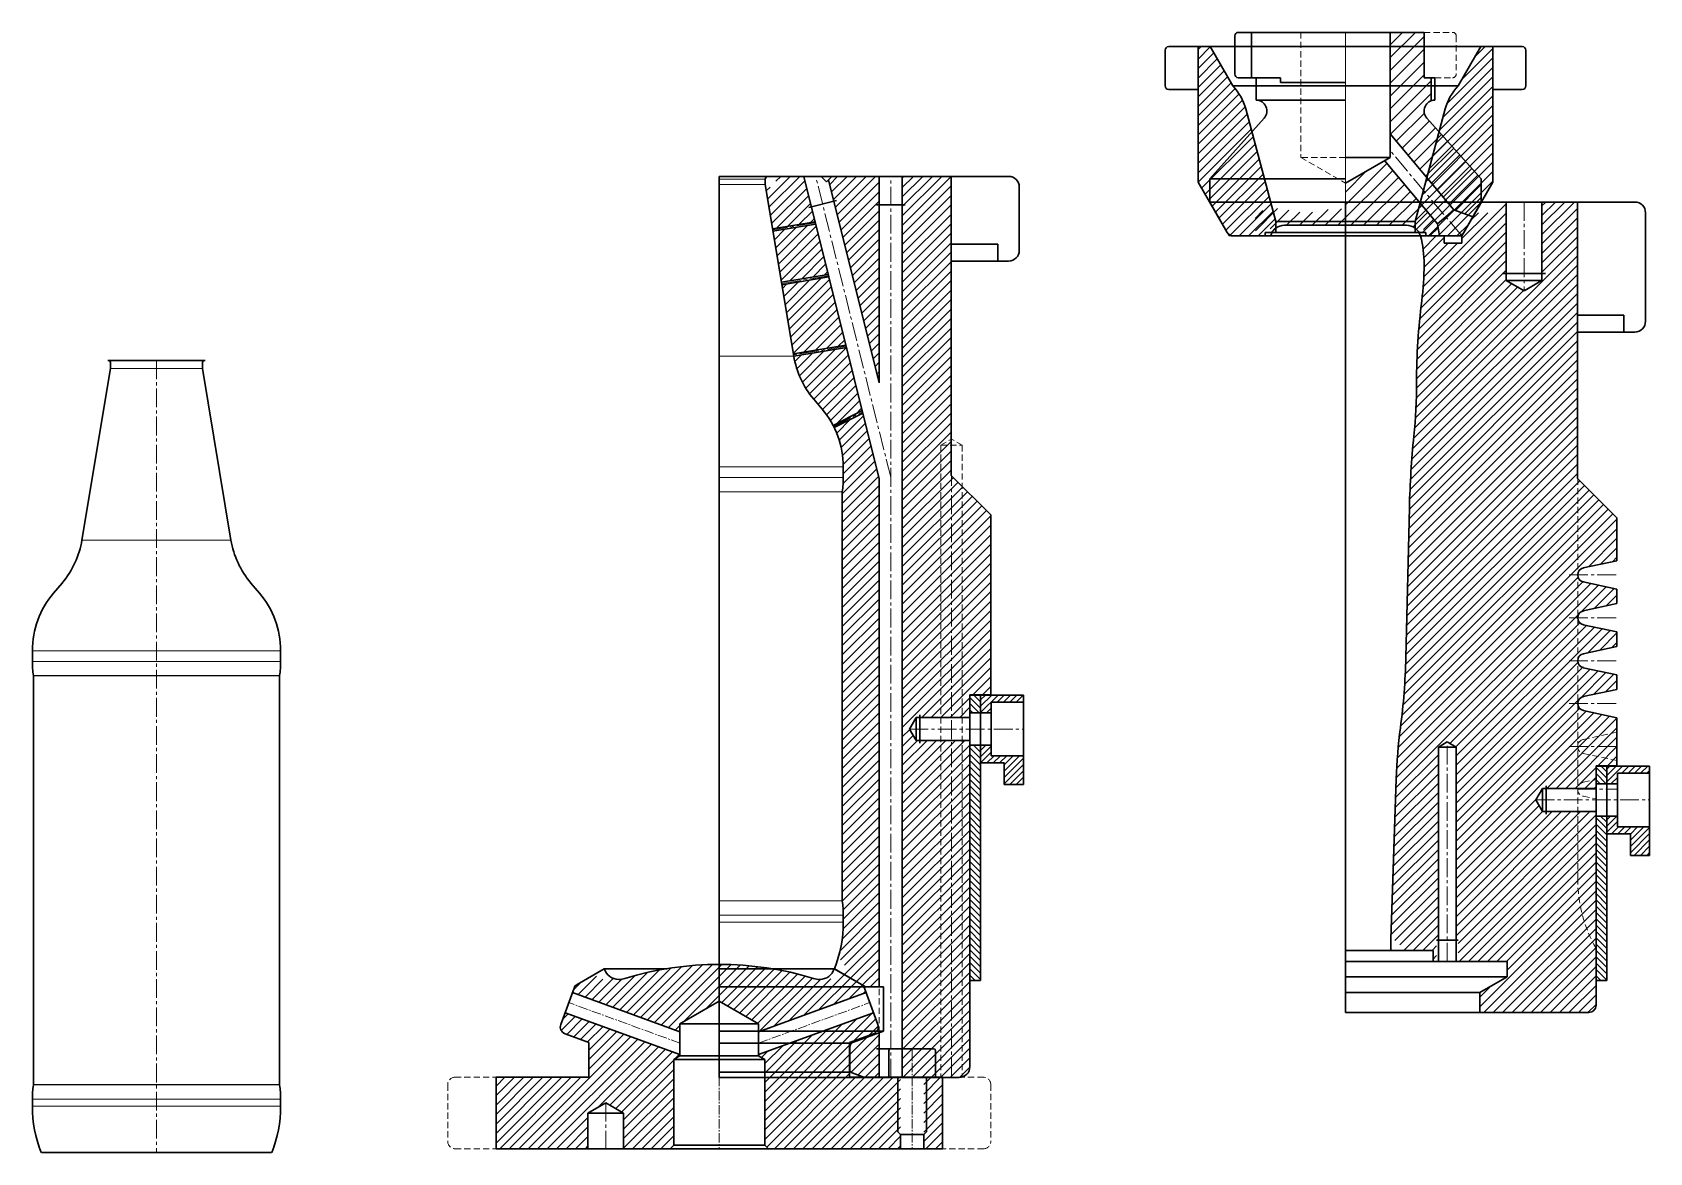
# Model space of a CAD drawing. Extents: x -180 to 1007, y -94 to 522.
# Drawn here: x 554.3 to 1007.1, y 6.2 to 319.8 of the extents above; entities that cross this region are included whole.
import ezdxf

# ---------------------------------------------------------------- set-up
doc = ezdxf.new("R2010")
doc.units = 0
doc.header["$LTSCALE"] = 7
doc.header["$MEASUREMENT"] = 0
doc.linetypes.add('CENTER2', pattern=[1.125, 0.75, -0.125, 0.125, -0.125])
doc.linetypes.add('HIDDEN', pattern=[0.375, 0.25, -0.125])
for name, color, linetype, lineweight in [('1', 1, 'CENTER2', 15), ('2', 2, 'HIDDEN', 15), ('3', 3, 'CONTINUOUS', 30), ('8', 252, 'CONTINUOUS', 15)]:
    doc.layers.add(name, color=color, linetype=linetype, lineweight=lineweight)
pattern_1 = [(45, (-233.8075, -378.7503), (-1.325825, 1.325825), [])]

# ---------------------------------------------------------------- blocks, each defined once
blk = doc.blocks.new('A$C57AB6D32')
at = {"layer": '8'}
h = blk.add_hatch(dxfattribs=at)
h.set_pattern_fill('ANSI31', color=1, scale=15)
h.set_pattern_definition(pattern_1)
h.paths.add_polyline_path([(0, 0, 0.07419), (-26.4, -3.94, -0.07419), (-28.15, -4.2, -0.138534), (-30.35, -3.58, -0.453233), (-34.77, -2.7), (-39.78, -5.59, 0.176327), (-40.66, -6.64), (-41.11, -7.88), (-11, -18.84), (-11, -16.6), (0, -10.25)])
h.paths.add_polyline_path([(41.11, -7.88), (40.66, -6.64, 0.176327), (39.78, -5.59), (34.77, -2.7, -0.453233), (30.35, -3.58, -0.138534), (28.15, -4.2, -0.07419), (26.4, -3.94, 0.07419), (0, 0), (0, -10.25), (11, -16.6), (11, -18.84)])
h = blk.add_hatch(dxfattribs=at)
h.set_pattern_fill('ANSI31', color=1, scale=15)
h.set_pattern_definition(pattern_1)
h.paths.add_polyline_path([(-12.75, -26.6), (-11, -25.59), (-11, -25.23), (-43.17, -13.52), (-44.38, -16.85, 0.414214), (-43.18, -19.42), (-36.5, -21.85), (-36.5, -31.6), (-62.5, -31.6), (-62.5, -51.6), (-36.8, -51.6), (-36.8, -41.6), (-31.8, -38.71), (-26.8, -41.6), (-26.8, -51.6), (-13.75, -51.6), (-12.75, -50.6)])
h.paths.add_polyline_path([(50, -31.6), (36.5, -31.6), (36.5, -21.85), (43.18, -19.42, 0.414214), (44.38, -16.85), (43.17, -13.52), (11, -25.23), (11, -25.59), (12.75, -26.6), (12.75, -50.6), (13.75, -51.6), (50, -51.6), (50, -46.85)])
h.paths.add_polyline_path([(62.5, -31.6), (58, -31.6), (58, -46.85), (58, -51.6), (62.5, -51.6)])
h.paths.add_polyline_path([(58, -46.85), (57.25, -47.6), (57.25, -51.6), (58, -51.6)])
h.paths.add_polyline_path([(58, -31.6), (57.25, -31.6), (57.25, -46.85), (58, -46.85)])
h.paths.add_polyline_path([(58, -46.85), (57.25, -46.85), (57.25, -47.6)])
h.paths.add_polyline_path([(50.75, -31.6), (50, -31.6), (50, -46.85), (50.75, -46.85)])
h.paths.add_polyline_path([(50.75, -46.85), (50, -46.85), (50.75, -47.6)], flags=17)
h.paths.add_polyline_path([(50.75, -47.6), (50, -46.85), (50, -51.6), (50.75, -51.6)])
h.paths.add_polyline_path([(-36.68, -35.22), (-28.67, -35.22), (-28.67, -30.72), (-36.68, -30.72)], flags=24)
h.paths.add_polyline_path([(-19.01, -49.18), (-19.01, -44.02), (-23.51, -44.02), (-23.51, -49.18)], flags=24)
h.paths.add_polyline_path([(21.9, -42.08), (21.9, -36.12), (17.4, -36.12), (17.4, -42.08)], flags=24)
h.paths.add_polyline_path([(29.33, -37.02), (29.33, -31.18), (24.83, -31.18), (24.83, -37.02)], flags=24)
at = {"layer": '1', "color": 1, "ltscale": 0.5}
for p, q in [((0, 0), (0, -51.6)), ((-11, -22.03), (-42.14, -10.7)), ((11, -22.03), (42.14, -10.7)), ((54, -23.6), (54, -51.6))]:
    blk.add_line(p, q, dxfattribs=at)
at = {"layer": '1', "color": 1}
blk.add_line((-31.8, -38.71), (-31.8, -51.6), dxfattribs=at)
at = {"layer": '2', "color": 1}
for p, q in [((-40.66, -6.64), (-40.41, -5.96)), ((-39.78, -5.59), (-40.41, -5.96)), ((39.78, -5.59), (40.41, -5.96)), ((40.66, -6.64), (40.41, -5.96)), ((-74, -31.6), (-62.5, -31.6)), ((74, -31.6), (62.5, -31.6)), ((-76, -33.6), (-76, -49.6)), ((76, -33.6), (76, -49.6)), ((-74, -51.6), (-62.5, -51.6)), ((74, -51.6), (62.5, -51.6))]:
    blk.add_line(p, q, dxfattribs=at)
for centre, start, end in [((-74, -33.6), 90, 180), ((74, -33.6), 0, 90), ((-74, -49.6), 180, 270), ((74, -49.6), 270, 0)]:
    blk.add_arc(centre, 2, start, end, dxfattribs=at)
at = {"layer": '3', "color": 1}
for p, q in [((-32.18, -1.2), (-39.78, -5.59)), ((-32.18, -1.2), (-14.68, -1.2)), ((32.18, -1.2), (14.68, -1.2)), ((32.18, -1.2), (39.78, -5.59)), ((-44.38, -16.85), (-40.66, -6.64)), ((-11, -18.84), (-41.11, -7.88)), ((11, -18.84), (41.11, -7.88)), ((44.38, -16.85), (40.66, -6.64)), ((-11, -25.23), (-43.17, -13.52)), ((-11, -16.6), (0, -10.25)), ((-11, -16.6), (0, -10.25)), ((11, -16.6), (0, -10.25)), ((11, -25.23), (43.17, -13.52)), ((0, -16.6), (-11, -16.6)), ((-11, -16.6), (-11, -25.59)), ((0, -16.6), (-11, -16.6)), ((0, -16.6), (11, -16.6)), ((11, -16.6), (11, -25.59)), ((-36.5, -21.85), (-43.18, -19.42)), ((-36.5, -21.85), (-36.5, -31.6)), ((36.5, -21.85), (43.18, -19.42)), ((36.5, -21.85), (36.5, -31.6)), ((-12.75, -26.6), (-11, -25.59)), ((-12.75, -26.6), (0, -26.6)), ((-11, -25.59), (0, -25.59)), ((11, -25.59), (0, -25.59)), ((12.75, -26.6), (0, -26.6)), ((12.75, -26.6), (11, -25.59)), ((48, -23.6), (60, -23.6)), ((-62.5, -31.6), (-36.5, -31.6)), ((62.5, -31.6), (36.5, -31.6)), ((62.5, -31.6), (62.5, -51.6)), ((-36.8, -41.6), (-31.8, -38.71)), ((-26.8, -41.6), (-31.8, -38.71)), ((-36.8, -41.6), (-26.8, -41.6)), ((50, -46.85), (50.75, -47.6)), ((50.75, -47.6), (54, -47.6)), ((50.75, -47.6), (50.75, -51.6)), ((57.25, -47.6), (54, -47.6)), ((58, -46.85), (57.25, -47.6)), ((57.25, -47.6), (57.25, -51.6)), ((-62.5, -51.6), (0, -51.6)), ((-12.75, -50.6), (-13.75, -51.6)), ((-12.75, -50.6), (0, -50.6)), ((12.75, -50.6), (0, -50.6)), ((62.5, -51.6), (0, -51.6)), ((12.75, -50.6), (13.75, -51.6))]:
    blk.add_line(p, q, dxfattribs=at)
at = {"layer": '3', "color": 1, "ltscale": 0.5}
for p, q in [((-12.75, -26.6), (-12.75, -50.6)), ((12.75, -26.6), (12.75, -50.6)), ((47.5, -24.1), (47.5, -31.6)), ((60.5, -24.1), (60.5, -31.6)), ((-62.5, -31.6), (-62.5, -51.6)), ((50, -31.6), (50, -46.85)), ((58, -31.6), (58, -46.85)), ((-36.8, -41.6), (-36.8, -51.6)), ((-26.8, -41.6), (-26.8, -51.6))]:
    blk.add_line(p, q, dxfattribs=at)
at = {"layer": '3', "color": 1}
for centre, radius, start, end in [((-28.15, 0), 4.2, 196.6015, 270), ((-28.15, 1.8), 6, 270, 286.9719), ((0, -90.44), 90.44, 73.0281, 106.9719), ((28.15, 1.8), 6, 253.0281, 270), ((28.15, 0), 4.2, 270, 343.3985), ((-38.78, -7.32), 2, 120, 160), ((38.78, -7.32), 2, 20, 60), ((-42.5, -17.54), 2, 160, 250), ((42.5, -17.54), 2, 290, 20), ((48, -24.1), 0.5, 90, 180)]:
    blk.add_arc(centre, radius, start, end, dxfattribs=at)
at = {"layer": '3', "color": 1, "ltscale": 0.5}
blk.add_arc((60, -24.1), 0.5, 0, 90, dxfattribs=at)
blk = doc.blocks.new('A$C06E33B67')
at = {"layer": '8'}
h = blk.add_hatch(dxfattribs=at)
h.set_pattern_fill('ANSI31', scale=15)
h.set_pattern_definition([(45, (-79.7259, -57.6683), (-1.325825, 1.325825), [])])
h.paths.add_polyline_path([(64.95, 138.1), (64.95, 221.8), (52, 221.8), (52, 213.8), (51.25, 213.8), (51.25, -22.45), (52, -22.45), (52, -30.45), (67.15, -30.45, 0.414214), (70.15, -27.45), (70.15, 63.1), (56.15, 63.1), (56.15, 63.85), (55.15, 63.85), (53.27, 67.1), (55.15, 70.35), (56.15, 70.35), (56.15, 71.1), (70.15, 71.1), (70.15, 76.7), (76, 76.7), (76, 127.05)])
h.paths.add_polyline_path([(70.15, 63.85), (56.15, 63.85), (56.15, 63.1), (70.15, 63.1)], flags=17)
h.paths.add_polyline_path([(70.15, 71.1), (56.15, 71.1), (56.15, 70.35), (70.15, 70.35)], flags=17)
h.paths.add_polyline_path([(44.75, -22.45), (44, -22.45), (44, -30.45), (44.75, -30.45)])
h.paths.add_polyline_path([(52, -22.45), (51.25, -22.45), (51.25, -30.45), (52, -30.45)], flags=17)
h.paths.add_polyline_path([(44, -22.45), (44.75, -22.45), (44.75, -17.91), (37.54, -20.53, 0.315299), (36.55, -21.94), (36.55, -28.25, 0.315299), (37.21, -29.19), (40.67, -30.45), (44, -30.45)])
h.paths.add_polyline_path([(44.75, 137.17), (40.17, 155.54), (32.18, 151.49, -0.114245), (34.72, 140.5), (34.72, 137.5, -0.037102), (34.43, 133.54, 0.037102), (34.42, 133.46), (34.42, 19.04, 0.037102), (34.43, 18.96, -0.037102), (34.72, 15), (34.72, 13, -0.073723), (33.22, 2.83, -0.469934), (34.82, -1.5), (40.97, -5.05), (44.75, -5.05)])
h.paths.add_polyline_path([(35.59, 173.91), (20.86, 171.45, 0.134854), (26.44, 159.44), (28.8, 156.67, -0.055095), (31.87, 152.11), (40, 156.23)])
h.paths.add_polyline_path([(30.67, 193.65), (17.52, 191.45), (20.74, 172.15), (35.42, 174.59)])
h.paths.add_polyline_path([(26.98, 208.45), (15.02, 206.45), (17.41, 192.15), (30.5, 194.33)])
h.paths.add_polyline_path([(25.78, 213.25), (25.05, 213.07), (22.88, 221.8), (16.08, 221.8, -0.445146), (13.01, 218.57), (14.91, 207.15), (26.81, 209.13)])
h.paths.add_polyline_path([(23.65, 221.8), (22.88, 221.8), (25.05, 213.07), (25.78, 213.25)], flags=17)
h.paths.add_polyline_path([(31.2, 221.5), (30.58, 220.88), (32.09, 214.82), (32.82, 215.01)])
h.paths.add_polyline_path([(44.75, 221.8), (44, 221.8), (44, 213.8), (44.75, 213.8)], flags=17)
h.paths.add_polyline_path([(52, 221.8), (51.25, 221.8), (51.25, 213.8), (52, 213.8)], flags=17)
h.paths.add_polyline_path([(44.75, 213.8), (44, 213.8), (44, 221.8), (31.5, 221.8), (31.2, 221.5), (32.82, 215.01), (32.09, 214.82), (44.75, 164.04)])
h.paths.add_polyline_path([(55.76, -18.71), (57.04, -25.93), (61.47, -25.15), (60.2, -17.93)], flags=24)
h.paths.add_polyline_path([(56.48, 45.91), (61.75, 45.91), (61.75, 50.41), (56.48, 50.41)], flags=24)
h.paths.add_polyline_path([(56.57, 54.91), (61.73, 54.91), (61.73, 59.41), (56.57, 59.41)], flags=24)
h.paths.add_polyline_path([(31.6, 168.34), (33.87, 159.24), (38.23, 160.33), (35.96, 169.43)], flags=24)
h.paths.add_polyline_path([(19.57, 174.36), (28.68, 176.63), (27.59, 181), (18.48, 178.73)], flags=25)
h = blk.add_hatch(dxfattribs=at)
h.set_pattern_fill('ANSI31', scale=10, angle=90, style=0)
h.set_pattern_definition([(135, (-127.1053, -145.7647), (-0.8838835, -0.8838835), [])])
h.paths.add_polyline_path([(73.15, -3.3), (73.15, 6.1), (70.15, 6.1), (70.15, -3.3)])
h.paths.add_polyline_path([(70.15, 6.1), (73.15, 6.1), (73.15, 30.1), (70.15, 30.1)])
h.paths.add_polyline_path([(70.15, 30.1), (73.15, 30.1), (73.15, 42.1), (70.15, 42.1)])
h.paths.add_polyline_path([(73.15, 62.6), (70.15, 62.6), (70.15, 42.1), (73.15, 42.1)])
h.paths.add_polyline_path([(73.15, 76.6), (70.15, 76.6), (70.15, 71.6), (73.15, 71.6)])
h = blk.add_hatch(dxfattribs=at)
h.set_pattern_fill('ANSI31', scale=10, style=0)
h.set_pattern_definition([(45, (-127.1053, -145.7647), (-0.8838835, 0.8838835), [])])
h.paths.add_polyline_path([(76.15, 74.6), (85.15, 74.6), (85.15, 76.6), (73.15, 76.6), (73.15, 71.6), (76.15, 71.6)])
h.paths.add_polyline_path([(76.15, 59.6), (76.15, 62.6), (73.15, 62.6), (73.15, 57.6), (79.75, 57.6), (79.75, 51.6), (85.15, 51.6), (85.15, 59.6)])
at = {"layer": '1', "color": 7}
for p, q in [((48, 137.57), (27, 221.8)), ((48, -30.45), (48, 221.8)), ((26.89, 208.79), (14.97, 206.8)), ((30.59, 193.99), (17.47, 191.8)), ((35.51, 174.25), (20.8, 171.8)), ((32.03, 151.8), (40.09, 155.88)), ((65, 148.28), (65, -30.45)), ((53.27, 67.1), (85.15, 67.1))]:
    blk.add_line(p, q, dxfattribs=at)
at = {"layer": '2', "color": 7}
for p, q in [((62, 146.55), (65, 148.28)), ((62, 146.55), (68, 146.55)), ((62, 146.55), (62, -30.45)), ((68, 146.55), (65, 148.28)), ((68, 146.55), (68, -30.33)), ((44.75, -17.91), (44.75, -5.05)), ((36.55, -20.89), (37.54, -20.53)), ((36.55, -20.89), (36.55, -21.94)), ((36.55, -28.25), (36.55, -28.95)), ((36.55, -28.95), (37.21, -29.19))]:
    blk.add_line(p, q, dxfattribs=at)
at = {"layer": '3', "color": 7}
for p, q in [((0, 221.8), (0, -30.45)), ((0, 221.8), (81, 221.8)), ((12.85, 221), (12.85, 219.5)), ((12.85, 219.5), (20.85, 171.5)), ((44.75, 137.17), (23.65, 221.8)), ((30, 220.3), (28.5, 221.8)), ((30, 220.3), (31.5, 221.8)), ((44.75, 164.04), (30.58, 220.88)), ((44.75, 164.04), (44.75, 221.8)), ((51.25, -30.45), (51.25, 221.8)), ((64.95, 221.8), (64.95, 138.1)), ((84, 218.8), (84, 201.1)), ((25.05, 213.07), (32.82, 215.01)), ((44, 213.8), (52, 213.8)), ((26.81, 209.13), (14.91, 207.15)), ((26.98, 208.45), (15.02, 206.45)), ((64.95, 202.8), (77.95, 202.8)), ((77.95, 202.8), (77.95, 198.1)), ((64.95, 198.1), (81, 198.1)), ((30.5, 194.33), (17.41, 192.15)), ((30.67, 193.65), (17.52, 191.45)), ((35.42, 174.59), (20.74, 172.15)), ((35.59, 173.91), (20.86, 171.45)), ((26.44, 159.44), (28.8, 156.67)), ((31.87, 152.11), (40, 156.23)), ((32.18, 151.49), (40.17, 155.54)), ((34.72, 137.5), (34.72, 140.5)), ((44.75, -5.05), (44.75, 137.17)), ((64.95, 138.1), (76, 127.05)), ((34.42, 133.46), (34.42, 19.04)), ((76, 127.05), (76, 76.7)), ((70.15, 76.7), (76, 76.7)), ((70.15, 76.7), (70.15, -27.45)), ((70.15, 76.6), (85.15, 76.6)), ((73.15, 76.6), (73.15, -3.3)), ((76.15, 74.6), (85.15, 74.6)), ((76.15, 74.6), (76.15, 59.6)), ((85.15, 76.6), (85.15, 51.6)), ((55.15, 70.35), (53.27, 67.1)), ((55.15, 70.35), (55.15, 63.85)), ((55.15, 70.35), (70.15, 70.35)), ((56.15, 71.1), (56.15, 63.1)), ((70.15, 71.6), (76.15, 71.6)), ((55.15, 63.85), (53.27, 67.1)), ((55.15, 63.85), (70.15, 63.85)), ((70.15, 62.6), (76.15, 62.6)), ((76.15, 59.6), (85.15, 59.6)), ((73.15, 57.6), (79.75, 57.6)), ((79.75, 57.6), (79.75, 51.6)), ((79.75, 51.6), (85.15, 51.6)), ((34.72, 15), (34.72, 13)), ((0, 0), (32.22, 0)), ((32.22, 0), (40.97, -5.05)), ((70.15, -3.3), (73.15, -3.3)), ((0, -5.05), (46, -5.05)), ((46, -5.05), (46, -17.45)), ((46, -17.45), (0, -17.45)), ((37.54, -20.53), (46, -17.45)), ((44.75, -30.45), (44.75, -17.91)), ((0, -20.89), (36.55, -20.89)), ((36.55, -21.94), (36.55, -28.25)), ((44, -22.45), (52, -22.45)), ((36.55, -28.95), (0, -28.95)), ((0, -30.45), (67.15, -30.45)), ((37.21, -29.19), (40.67, -30.45))]:
    blk.add_line(p, q, dxfattribs=at)
for centre, radius, start, end in [((13.65, 221), 0.8, 90, 180), ((81, 218.8), 3, 0, 90), ((81, 201.1), 3, 270, 0), ((45.51, 175.61), 25, 189.4623, 220.2883), ((9.72, 140.5), 25, 0, 40.2883), ((7.91, 137.5), 26.82, 351.5007, 0), ((34.92, 133.46), 0.5, 171.5007, 180), ((34.92, 19.04), 0.5, 180, 188.4993), ((7.91, 15), 26.82, 0, 8.4993), ((-0.33, 13), 35.05, 338.2289, 0), ((38.05, -21.94), 1.5, 110, 180), ((37.55, -28.25), 1, 180, 250), ((67.15, -27.45), 3, 270, 0)]:
    blk.add_arc(centre, radius, start, end, dxfattribs=at)
at = {"layer": '8', "color": 7}
for p, q in [((0, 221), (12.85, 221)), ((0, 219.5), (12.85, 219.5)), ((0, 171.5), (20.85, 171.5)), ((0, 140.5), (34.72, 140.5)), ((0, 137.5), (34.72, 137.5)), ((34.43, 133.54), (0, 133.54)), ((0, 133.46), (34.42, 133.46)), ((0, 19.04), (34.42, 19.04)), ((34.43, 18.96), (0, 18.96)), ((0, 15), (34.72, 15)), ((0, 13), (34.72, 13))]:
    blk.add_line(p, q, dxfattribs=at)
blk = doc.blocks.new('A$C3BD473DB')
at = {"layer": '8'}
h = blk.add_hatch(dxfattribs=at)
h.set_pattern_fill('ANSI31', color=2, scale=0.8)
h.set_pattern_definition([(45, (-180.3924, -295.6312), (-1.796051, 1.796051), [])])
h.paths.add_polyline_path([(22.77, 33, -0.533932), (24, 37.83), (24, 44.3), (22, 44.3), (22, 57), (12.5, 57), (12.5, 28.56), (30.35, 7.29), (35.65, 5.36), (38, 9.44), (38, 16)])
h.paths.add_polyline_path([(10.93, 21.1), (0, 14.78), (0, 3), (17.08, 3, -0.206032), (19.98, 1.75, -0.571287), (22.95, 0), (26.36, 0), (25.75, 3.43)])
edge = h.paths.add_edge_path()
edge.add_spline(control_points=[(0, 7.79), (-1.7, 7.43), (-4.91, 7.84), (-11.81, 5.29), (-18.46, 8.82), (-26.11, 6.23), (-25.06, 2.37), (-25.3, 0.51), (-25.41, 0)], knot_values=[2.115937, 2.115937, 2.115937, 2.115937, 5.334421, 11.855546, 22.754047, 27.225737, 31.226306, 32.790647, 32.790647, 32.790647, 32.790647], degree=3, periodic=0)
edge.add_line((-25.41, 0), (-22.95, 0))
edge.add_arc((-20.95, 0), 2, 61.045, 180, ccw=False)
edge.add_arc((-17.08, -1), 4, 90, 136.5675, ccw=False)
edge.add_line((-17.08, 3), (0, 3))
edge.add_line((0, 3), (0, 7.79))
at = {"layer": '1', "color": 2}
for p, q in [((0, 57), (0, 0)), ((32.55, 0), (12.5, 23.89))]:
    blk.add_line(p, q, dxfattribs=at)
at = {"layer": '2', "color": 2}
for p, q in [((-12.5, 57), (-12.5, 22)), ((22, 57), (30, 57)), ((31, 56), (31, 45.3)), ((25, 44.3), (30, 44.3)), ((0, 22), (-12.5, 22)), ((-12.5, 22), (0, 14.78)), ((-33.13, 1), (-32.55, 0)), ((-31.4, 0), (-32.55, 0)), ((31.4, 0), (32.55, 0)), ((33.13, 1), (32.55, 0))]:
    blk.add_line(p, q, dxfattribs=at)
for centre, start, end in [((30, 56), 0, 90), ((30, 45.3), 270, 0)]:
    blk.add_arc(centre, 1, start, end, dxfattribs=at)
at = {"layer": '3', "color": 2}
for p, q in [((-31, 56), (-31, 45.3)), ((0, 57), (-30, 57)), ((-26.35, 44.3), (-26.35, 57)), ((0, 57), (22, 57)), ((12.5, 57), (12.5, 22)), ((22, 57), (22, 44.3)), ((-18.16, 44.3), (-30, 44.3)), ((-25, 44.3), (-25, 38)), ((-18.16, 44.3), (-18.16, 43)), ((0, 43), (-18.16, 43)), ((22, 44.3), (25, 44.3)), ((24, 44.3), (24, 37.83)), ((25, 44.3), (25, 38)), ((-25, 38), (-14, 38)), ((-25, 38), (0, 38)), ((-38, 16), (-22.77, 33)), ((38, 16), (22.77, 33)), ((30.35, 7.29), (12.5, 28.56)), ((0, 22), (12.5, 22)), ((12.5, 22), (0, 14.78)), ((25.75, 3.43), (10.93, 21.1)), ((-38, 16), (-38, 9.44)), ((-2.11, 16), (-38, 16)), ((0, 16), (-38, 16)), ((38, 16), (38, 9.44)), ((-38, 9.44), (-33.13, 1)), ((-38, 9.44), (0, 9.44)), ((38, 9.44), (33.13, 1)), ((28.05, 5.36), (25.75, 3.43)), ((28.05, 5.36), (30.35, 7.29)), ((30.35, 7.29), (35.65, 5.36)), ((0, 0), (-31.4, 0)), ((0, 3), (-17.08, 3)), ((0, 3), (17.08, 3)), ((0, 0), (31.4, 0)), ((25.75, 3.43), (26.36, 0))]:
    blk.add_line(p, q, dxfattribs=at)
for centre, radius, start, end in [((-30, 56), 1, 90, 180), ((-30, 45.3), 1, 180, 270), ((-25, 35), 3, 318.1321, 90), ((25, 35), 3, 90, 221.8679), ((-31.4, 2), 2, 210, 270), ((-17.08, -1), 4, 90, 165.5225), ((17.08, -1), 4, 14.4775, 90), ((31.4, 2), 2, 270, 330)]:
    blk.add_arc(centre, radius, start, end, dxfattribs=at)
blk = doc.blocks.new('A$C6AF66718')
at = {"layer": '8'}
h = blk.add_hatch(dxfattribs=at)
h.set_pattern_fill('ANSI31', scale=15)
h.set_pattern_definition([(45, (-527.634, -135.621), (-1.325825, 1.325825), [])])
h.paths.add_polyline_path([(66.58, 107.06), (76, 109.06), (76, 121.05), (64.95, 132.1), (64.95, 209.5), (56, 209.5), (56, 189.5), (55, 189.5), (55, 187.5), (50, 184.61), (45, 187.5), (45, 189.5), (44, 189.5), (44, 209.5), (43.08, 209.5, -0.414214), (40.08, 206.5), (36.35, 206.5), (32.6, 200), (32.6, 198), (27.6, 198), (27.6, 200), (24, 200, -0.356061), (21.6, 197.06, -0.039112), (22, 192, -0.031786), (21.35, 181.86, 0.031786), (19.9, 159, -0.025155), (19.14, 143.94, 0.019201), (17.9, 124), (16.9, 82, -0.026608), (15.38, 62.31, 0.02395), (14.2, 48), (12.65, 3, -0.414214), (15.65, 0), (24.5, 0), (24.5, -3.1), (25.5, -3.1), (25.5, 2.9), (26, 2.9), (26, 56.9), (28.5, 58.34), (31, 56.9), (31, 2.9), (31.5, 2.9), (31.5, -3.1), (45.25, -3.1), (45.25, -7.41), (37.65, -11.8), (37.65, -17.4), (68.15, -17.4, 0.414214), (70.15, -15.4), (70.15, 38.1), (56.15, 38.1), (56.15, 38.85), (55.15, 38.85), (53.27, 42.1), (55.15, 45.35), (56.15, 45.35), (56.15, 46.1), (70.15, 46.1), (70.15, 51.7), (76, 51.7), (76, 65.14), (66.58, 67.14, -0.809784), (66.58, 71.06), (76, 73.06), (76, 77.14), (66.58, 79.14, -0.809784), (66.58, 83.06), (76, 85.06), (76, 89.14), (66.58, 91.14, -0.809784), (66.58, 95.06), (76, 97.06), (76, 101.14), (66.58, 103.14, -0.809784)])
h.paths.add_polyline_path([(56, 209.5), (55, 209.5), (55, 189.5), (56, 189.5)], flags=17)
h.paths.add_polyline_path([(45, 209.5), (44, 209.5), (44, 189.5), (45, 189.5)], flags=17)
h.paths.add_polyline_path([(70.15, 38.85), (56.15, 38.85), (56.15, 38.1), (70.15, 38.1)], flags=17)
h.paths.add_polyline_path([(70.15, 46.1), (56.15, 46.1), (56.15, 45.35), (70.15, 45.35)], flags=17)
h.paths.add_polyline_path([(35.71, 87.14), (46.12, 87.14), (46.12, 91.64), (35.71, 91.64)], flags=24)
h.paths.add_polyline_path([(55.56, 72.44), (60.57, 76.26), (57.84, 79.84), (52.83, 76.02)], flags=24)
h.paths.add_polyline_path([(37.05, 63.96), (42.78, 63.96), (42.78, 68.46), (37.05, 68.46)], flags=24)
h.paths.add_polyline_path([(48.87, 38.72), (48.87, 45.48), (44.37, 45.48), (44.37, 38.72)], flags=24)
h.paths.add_polyline_path([(38.49, 24.09), (38.49, 29.71), (33.99, 29.71), (33.99, 24.09)], flags=24)
h.paths.add_polyline_path([(60.01, 22.86), (65.29, 22.86), (65.29, 27.36), (60.01, 27.36)], flags=24)
h.paths.add_polyline_path([(60.57, 29.91), (65.73, 29.91), (65.73, 34.41), (60.57, 34.41)], flags=24)
h.paths.add_polyline_path([(54.25, -6.62), (56.12, -13.59), (60.46, -12.42), (58.6, -5.45)], flags=24)
h.paths.add_polyline_path([(68.09, 61.59), (72.91, 61.59), (72.91, 66.09), (68.09, 66.09)], flags=24)
h.paths.add_polyline_path([(57.82, 136.29), (57.82, 141.91), (53.32, 141.91), (53.32, 136.29)], flags=24)
h = blk.add_hatch(dxfattribs=at)
h.set_pattern_fill('ANSI31', scale=10, angle=90, style=0)
h.set_pattern_definition([(135, (-127.1053, -172.1286), (-0.8838835, -0.8838835), [])])
h.paths.add_polyline_path([(73.15, 5.1), (70.15, 5.1), (70.15, -8.4), (73.15, -8.4)])
h.paths.add_polyline_path([(73.15, 17.1), (70.15, 17.1), (70.15, 5.1), (73.15, 5.1)])
h.paths.add_polyline_path([(73.15, 37.6), (70.15, 37.6), (70.15, 17.1), (73.15, 17.1)])
h.paths.add_polyline_path([(73.15, 51.6), (70.15, 51.6), (70.15, 46.6), (73.15, 46.6)])
h = blk.add_hatch(dxfattribs=at)
h.set_pattern_fill('ANSI31', scale=10, style=0)
h.set_pattern_definition([(45, (-127.1053, -170.7647), (-0.8838835, 0.8838835), [])])
h.paths.add_polyline_path([(76.15, 49.6), (85.15, 49.6), (85.15, 51.6), (73.15, 51.6), (73.15, 46.6), (76.15, 46.6)])
h.paths.add_polyline_path([(76.15, 34.6), (76.15, 37.6), (73.15, 37.6), (73.15, 32.6), (79.75, 32.6), (79.75, 26.6), (85.15, 26.6), (85.15, 34.6)])
at = {"layer": '1', "color": 7}
for p, q in [((50, 209.5), (50, 184.61)), ((62.62, 105.1), (76, 105.1)), ((62.62, 93.1), (76, 93.1)), ((62.62, 81.1), (76, 81.1)), ((62.62, 69.1), (76, 69.1)), ((28.5, -3.1), (28.5, 58.34)), ((62.62, 57.1), (76, 57.1)), ((53.27, 42.1), (85.15, 42.1)), ((65, 45.1), (76, 45.1))]:
    blk.add_line(p, q, dxfattribs=at)
at = {"layer": '2', "color": 7}
for p, q in [((65, 132.05), (65, 20.15)), ((66.58, 59.06), (76, 61.06)), ((66.58, 55.14), (76, 53.14)), ((66.58, 47.06), (70.15, 47.81)), ((66.58, 43.14), (70.15, 42.39))]:
    blk.add_line(p, q, dxfattribs=at)
for centre, radius, start, end in [((67, 57.1), 2, 102, 258), ((67, 45.1), 2, 102, 258), ((105, 20.15), 40, 180, 209.3958)]:
    blk.add_arc(centre, radius, start, end, dxfattribs=at)
at = {"layer": '3', "color": 7}
for p, q in [((0, 209.5), (0, -17.4)), ((0, 209.5), (81, 209.5)), ((32.6, 200), (38.08, 209.5)), ((45, 209.5), (45, 187.5)), ((55, 209.5), (55, 187.5)), ((64.95, 209.5), (64.95, 132.1)), ((84, 206.5), (84, 176.1)), ((0, 200), (32.6, 200)), ((27.6, 198), (27.6, 200)), ((32.6, 200), (32.6, 198)), ((32.6, 198), (27.6, 198)), ((44, 189.5), (56, 189.5)), ((45, 187.5), (55, 187.5)), ((45, 187.5), (50, 184.61)), ((55, 187.5), (50, 184.61)), ((64.95, 177.8), (77.95, 177.8)), ((77.95, 177.8), (77.95, 173.1)), ((64.95, 173.1), (81, 173.1)), ((64.95, 132.1), (76, 121.05)), ((16.9, 82), (17.9, 124)), ((76, 121.05), (76, 109.06)), ((66.58, 107.06), (76, 109.06)), ((66.58, 103.14), (76, 101.14)), ((76, 101.14), (76, 97.06)), ((66.58, 95.06), (76, 97.06)), ((66.58, 91.14), (76, 89.14)), ((76, 89.14), (76, 85.06)), ((66.58, 83.06), (76, 85.06)), ((66.58, 79.14), (76, 77.14)), ((76, 77.14), (76, 73.06)), ((66.58, 71.06), (76, 73.06)), ((66.58, 67.14), (76, 65.14)), ((76, 65.14), (76, 51.7)), ((26, 56.9), (28.5, 58.34)), ((26, -3.1), (26, 56.9)), ((26, 56.9), (31, 56.9)), ((31, 56.9), (28.5, 58.34)), ((31, -3.1), (31, 56.9)), ((70.15, 51.7), (76, 51.7)), ((70.15, 51.7), (70.15, -15.4)), ((70.15, 51.6), (85.15, 51.6)), ((73.15, 51.6), (73.15, -8.4)), ((85.15, 51.6), (85.15, 26.6)), ((12.65, 3), (14.2, 48)), ((55.15, 45.35), (53.27, 42.1)), ((55.15, 45.35), (55.15, 38.85)), ((55.15, 45.35), (70.15, 45.35)), ((56.15, 46.1), (56.15, 38.1)), ((70.15, 46.6), (76.15, 46.6)), ((76.15, 49.6), (85.15, 49.6)), ((76.15, 49.6), (76.15, 34.6)), ((55.15, 38.85), (53.27, 42.1)), ((55.15, 38.85), (70.15, 38.85)), ((70.15, 37.6), (76.15, 37.6)), ((73.15, 32.6), (79.75, 32.6)), ((76.15, 34.6), (85.15, 34.6)), ((79.75, 32.6), (79.75, 26.6)), ((79.75, 26.6), (85.15, 26.6)), ((0, 0), (24.5, 0)), ((12.65, 0), (12.65, 3)), ((24.5, -3.1), (24.5, 0)), ((25.5, 2.9), (31.5, 2.9)), ((0, -3.1), (45.25, -3.1)), ((45.25, -7.41), (45.25, -3.1)), ((45.25, -7.41), (0, -7.41)), ((37.65, -11.8), (45.25, -7.41)), ((70.15, -8.4), (73.15, -8.4)), ((0, -11.8), (37.65, -11.8)), ((37.65, -17.4), (37.65, -11.8)), ((0, -17.4), (68.15, -17.4))]:
    blk.add_line(p, q, dxfattribs=at)
for centre, radius, start, end in [((81, 206.5), 3, 0, 90), ((-10.5, 192), 32.5, 0, 14.25), ((-58, 192), 80, 352.7176, 0), ((200.24, 159), 180.34, 172.7176, 180), ((81, 176.1), 3, 270, 0), ((-130.1, 159), 150, 354.2361, 0), ((277.99, 117.81), 260.17, 174.2361, 178.6361), ((67, 105.1), 2, 102, 258), ((67, 93.1), 2, 102, 258), ((-168.7, 86.42), 185.65, 352.5394, 358.6361), ((67, 81.1), 2, 102, 258), ((67, 69.1), 2, 102, 258), ((164.11, 42.84), 150, 172.5394, 178.0273), ((68.15, -15.4), 2, 270, 0)]:
    blk.add_arc(centre, radius, start, end, dxfattribs=at)
blk = doc.blocks.new('A$C12354189')
at = {"layer": '8'}
h = blk.add_hatch(dxfattribs=at)
h.set_pattern_fill('ANSI31', color=6, scale=15)
h.set_pattern_definition([(45, (-227.876, -318.9635), (-1.325825, 1.325825), [])])
h.paths.add_polyline_path([(41.25, 53), (37.9, 53), (31.55, 42, 0.12515), (27.94, 35.55), (19.5, 4), (19.5, 1), (22.5, 1), (22.5, 0), (31.4, 0, 0.267949), (33.13, 1), (41.25, 15.07)])
h.paths.add_polyline_path([(-27.94, 35.55, 0.12515), (-31.55, 42), (-37.9, 53), (-41.25, 53), (-41.25, 15.07), (-33.13, 1, 0.267949), (-31.4, 0), (-22.5, 0), (-22.5, 1), (-19.5, 1), (-19.5, 4)])
h.paths.add_polyline_path([(-42.33, 31.78), (-34.39, 35.61), (-36.35, 39.66), (-44.29, 35.83)], flags=9)
at = {"layer": '1', "color": 6}
blk.add_line((0, 53), (0, 0), dxfattribs=at)
at = {"layer": '2', "color": 6}
for p, q in [((-32.55, 0), (-33.13, 1)), ((32.55, 0), (33.13, 1)), ((-32.55, 0), (-31.4, 0)), ((32.55, 0), (31.4, 0))]:
    blk.add_line(p, q, dxfattribs=at)
at = {"layer": '3', "color": 6}
for p, q in [((-50.5, 42), (-50.5, 52)), ((-49.5, 53), (0, 53)), ((-41.25, 53), (-41.25, 15.07)), ((-37.9, 53), (-31.55, 42)), ((49.5, 53), (0, 53)), ((37.9, 53), (31.55, 42)), ((41.25, 53), (41.25, 15.07)), ((50.5, 42), (50.5, 52)), ((-49.5, 41), (-41.25, 41)), ((0, 42), (-31.55, 42)), ((0, 42), (31.55, 42)), ((49.5, 41), (41.25, 41)), ((-19.5, 4), (-27.94, 35.55)), ((19.5, 4), (27.94, 35.55)), ((-33.13, 1), (-41.25, 15.07)), ((33.13, 1), (41.25, 15.07)), ((-31.4, 0), (0, 0)), ((0, 1), (-22.5, 1)), ((-22.5, 1), (-22.5, 0)), ((0, 4), (-19.5, 4)), ((-19.5, 4), (-19.5, 1)), ((0, 4), (19.5, 4)), ((0, 1), (22.5, 1)), ((31.4, 0), (0, 0)), ((19.5, 4), (19.5, 1)), ((22.5, 1), (22.5, 0))]:
    blk.add_line(p, q, dxfattribs=at)
for centre, radius, start, end in [((-49.5, 52), 1, 90, 180), ((49.5, 52), 1, 0, 90), ((-49.5, 42), 1, 180, 270), ((-42.43, 31.67), 15, 14.9745, 43.5084), ((42.43, 31.67), 15, 136.4916, 165.0255), ((49.5, 42), 1, 270, 0), ((-31.4, 2), 2, 210, 270), ((31.4, 2), 2, 270, 330)]:
    blk.add_arc(centre, radius, start, end, dxfattribs=at)

msp = doc.modelspace()

# ---------------------------------------------------------------- linework, layer by layer
at = {"layer": '1'}
msp.add_line((589.0917, 227.9695), (589.0917, 6.1695), dxfattribs=at)
at = {"layer": '3'}
for p, q in [((589.0917, 227.9695), (575.4417, 227.9695)), ((576.2417, 227.1695), (576.2417, 225.6695)), ((589.0917, 227.9695), (602.7417, 227.9695)), ((601.9417, 227.1695), (601.9417, 225.6695)), ((576.2417, 225.6695), (568.2417, 177.6695)), ((601.9417, 225.6695), (609.9417, 177.6695)), ((562.6519, 165.6136), (560.2967, 162.8353)), ((615.5315, 165.6136), (617.8867, 162.8353)), ((554.3417, 143.6695), (554.3417, 146.6695)), ((623.8417, 143.6695), (623.8417, 146.6695)), ((554.6417, 139.6321), (554.6417, 25.2068)), ((623.5417, 139.6321), (623.5417, 25.2068)), ((554.3417, 21.1695), (554.3417, 19.1695)), ((623.8417, 21.1695), (623.8417, 19.1695)), ((589.0917, 6.1695), (556.8667, 6.1695)), ((589.0917, 6.1695), (621.3167, 6.1695))]:
    msp.add_line(p, q, dxfattribs=at)
for centre, radius, start, end in [((575.4417, 227.1695), 0.8, 360, 90), ((602.7417, 227.1695), 0.8, 90, 180), ((543.5819, 181.7794), 25, 319.711706, 350.537678), ((634.6016, 181.7794), 25, 189.462322, 220.288294), ((579.3667, 146.6695), 25, 139.711706, 180), ((598.8417, 146.6695), 25, 0, 40.288294), ((581.1584, 143.6695), 26.8167, 180, 188.49929), ((597.025, 143.6695), 26.8167, 351.50071, 0), ((554.1417, 139.6321), 0.5, 360, 8.49929), ((624.0417, 139.6321), 0.5, 171.50071, 180), ((581.1584, 21.1695), 26.8167, 171.50071, 180), ((554.1417, 25.2068), 0.5, 351.50071, 360), ((624.0417, 25.2068), 0.5, 180, 188.49929), ((597.025, 21.1695), 26.8167, 0, 8.49929), ((589.3917, 19.1695), 35.05, 180, 201.771054), ((588.7917, 19.1695), 35.05, 338.228946, 0)]:
    msp.add_arc(centre, radius, start, end, dxfattribs=at)
at = {"layer": '8'}
for p, q in [((589.0917, 225.6695), (576.2417, 225.6695)), ((589.0917, 225.6695), (601.9417, 225.6695)), ((589.0917, 177.6695), (568.2417, 177.6695)), ((589.0917, 177.6695), (609.9417, 177.6695)), ((589.0917, 146.6695), (554.3667, 146.6695)), ((589.0917, 146.6695), (623.8167, 146.6695)), ((589.0917, 143.6695), (554.3667, 143.6695)), ((589.0917, 143.6695), (623.8167, 143.6695)), ((554.6612, 139.706), (589.0917, 139.706)), ((589.0917, 139.6321), (554.6667, 139.6321)), ((623.5222, 139.706), (589.0917, 139.706)), ((589.0917, 139.6321), (623.5167, 139.6321)), ((554.6612, 25.1329), (589.0917, 25.1329)), ((589.0917, 25.2068), (554.6667, 25.2068)), ((589.0917, 25.2068), (623.5167, 25.2068)), ((623.5222, 25.1329), (589.0917, 25.1329)), ((589.0917, 21.1695), (554.3667, 21.1695)), ((589.0917, 19.1695), (554.3667, 19.1695)), ((589.0917, 21.1695), (623.8167, 21.1695)), ((589.0917, 19.1695), (623.8167, 19.1695))]:
    msp.add_line(p, q, dxfattribs=at)

# ---------------------------------------------------------------- block references
for name, p in [('A$C3BD473DB', (921.9557, 262.7994)), ('A$C12354189', (921.9557, 262.7994)), ('A$C06E33B67', (746.6438, 57.6683)), ('A$C6AF66718', (921.9557, 62.7994)), ('A$C57AB6D32', (746.6438, 58.8683))]:
    msp.add_blockref(name, p, dxfattribs=at)

doc.saveas('drawing.dxf')
